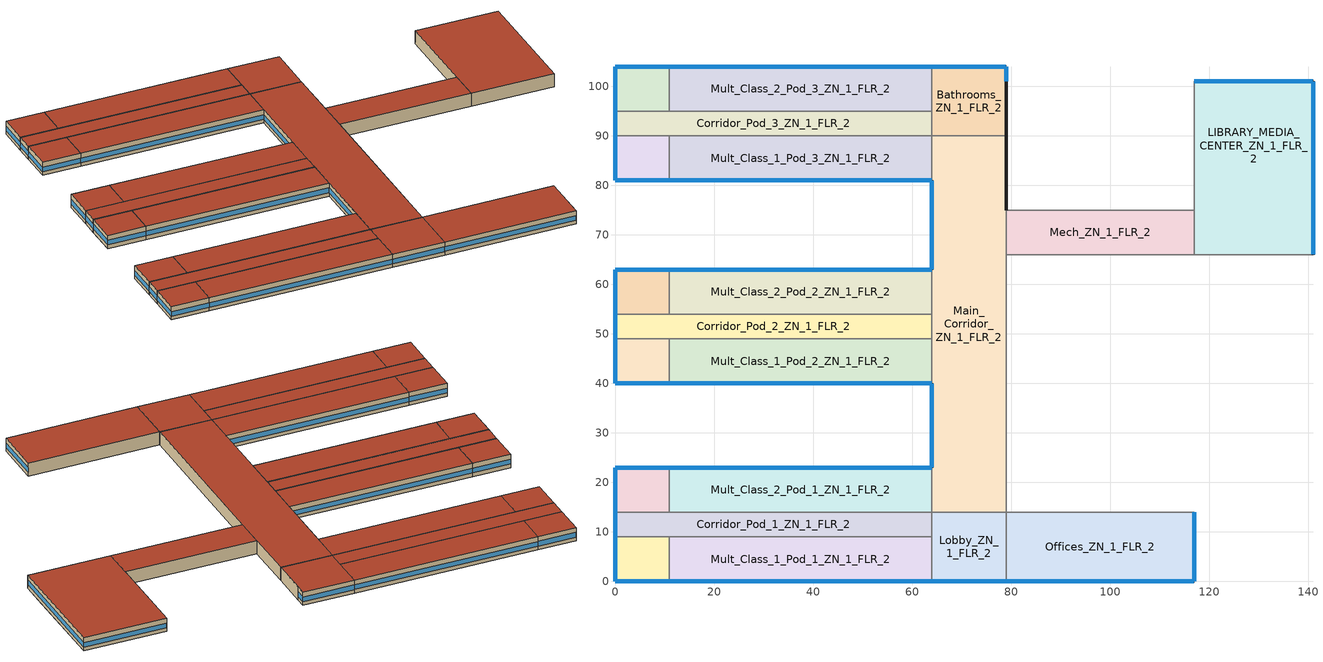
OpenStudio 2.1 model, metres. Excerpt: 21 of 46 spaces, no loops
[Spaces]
Mult_Class_2_Pod_3_ZN_1_FLR_2
 floor to Mult_Class_2_Pod_3_ZN_1_FLR_1: 64,104 64,95 11,95 11,104 z4
 wall outside (Typical Insulated Steel Framed Exterior Wall R-11.9): 64,104 11,104 z4:8
 wall to Bathrooms_ZN_1_FLR_2: 64,95 64,104 z4:8
 wall to Corner_Class_2_Pod_3_ZN_1_FLR_2: 11,104 11,95 z4:8
 wall to Corridor_Pod_3_ZN_1_FLR_2: 11,95 64,95 z4:8
 window: 63.95,104 11.05,104 z5.1:6.5
 roof outside (Typical IEAD Roof - Highly Reflective R-25.64): 64,95 64,104 11,104 11,95 z8
Main_Corridor_ZN_1_FLR_2
 floor to Main_Corridor_ZN_1_FLR_1: 79,90 79,14 64,14 64,90 z4
 wall outside (Typical Insulated Steel Framed Exterior Wall R-11.9): 64,40 64,23 / 79,75 79,90 / 64,81 64,63 z4:8
 wall to Corridor_Pod_2_ZN_1_FLR_2: 64,54 64,49 z4:8
 wall to Mech_ZN_1_FLR_2: 79,66 79,75 z4:8
 wall to Lobby_ZN_1_FLR_2: 64,14 79,14 z4:8
 wall to Mult_Class_1_Pod_2_ZN_1_FLR_2: 64,49 64,40 z4:8
 wall to Bathrooms_ZN_1_FLR_2: 79,90 64,90 z4:8
 wall to Gym_ZN_1_FLR_1: 79,14 79,66 z4:8
 wall to Mult_Class_1_Pod_3_ZN_1_FLR_2: 64,90 64,81 z4:8
 wall to Mult_Class_2_Pod_2_ZN_1_FLR_2: 64,63 64,54 z4:8
 wall to Mult_Class_2_Pod_1_ZN_1_FLR_2: 64,23 64,14 z4:8
 window: 64,39.95 64,23.05 / 64,80.95 64,63.05 z5.1:6.51
 roof outside (Typical IEAD Roof - Highly Reflective R-25.64): 79,14 79,90 64,90 64,14 z8
Corner_Class_2_Pod_3_ZN_1_FLR_2
 floor to Corner_Class_2_Pod_3_ZN_1_FLR_1: 11,104 11,95 0,95 0,104 z4
 wall outside (Typical Insulated Steel Framed Exterior Wall R-11.9): 11,104 0,104 0,95 z4:8
 wall to Corridor_Pod_3_ZN_1_FLR_2: 0,95 11,95 z4:8
 window: 10.95,104 0.05,104 z5.1:6.51; 0,103.95 0,95.05 z5.1:6.52
 roof outside (Typical IEAD Roof - Highly Reflective R-25.64): 11,95 11,104 0,104 0,95 z8
Lobby_ZN_1_FLR_2
 floor to Lobby_ZN_1_FLR_1: 79,14 79,0 64,0 64,14 z4
 wall outside (Typical Insulated Steel Framed Exterior Wall R-11.9): 64,0 79,0 z4:8
 wall to Offices_ZN_1_FLR_2: 79,0 79,14 z4:8
 wall to Corridor_Pod_1_ZN_1_FLR_2: 64,14 64,9 z4:8
 wall to Mult_Class_1_Pod_1_ZN_1_FLR_2: 64,9 64,0 z4:8
 window: 64.05,0 78.95,0 z5.1:6.51
 roof outside (Typical IEAD Roof - Highly Reflective R-25.64): 79,0 79,14 64,14 64,0 z8
Mech_ZN_1_FLR_2
 floor to Mech_ZN_1_FLR_1: 117,75 117,66 79,66 79,75 z4
 wall to LIBRARY_MEDIA_CENTER_ZN_1_FLR_2: 117,66 117,75 z4:8
 wall to Auditorium_ZN_1_FLR_1: 117,75 79,75 z4:8
 wall to Gym_ZN_1_FLR_1: 79,66 117,66 z4:8
 roof outside (Typical IEAD Roof - Highly Reflective R-25.64): 117,66 117,75 79,75 79,66 z8
Mult_Class_1_Pod_1_ZN_1_FLR_2
 floor to Mult_Class_1_Pod_1_ZN_1_FLR_1: 64,9 64,0 11,0 11,9 z4
 wall outside (Typical Insulated Steel Framed Exterior Wall R-11.9): 11,0 64,0 z4:8
 wall to Corridor_Pod_1_ZN_1_FLR_2: 64,9 11,9 z4:8
 wall to Corner_Class_1_Pod_1_ZN_1_FLR_2: 11,9 11,0 z4:8
 window: 11.05,0 63.95,0 z5.1:6.5
 roof outside (Typical IEAD Roof - Highly Reflective R-25.64): 64,0 64,9 11,9 11,0 z8
Corridor_Pod_2_ZN_1_FLR_2
 floor to Corridor_Pod_2_ZN_1_FLR_1: 64,54 64,49 0,49 0,54 z4
 wall outside (Typical Insulated Steel Framed Exterior Wall R-11.9): 0,54 0,49 z4:8
 wall to Mult_Class_2_Pod_2_ZN_1_FLR_2: 64,54 11,54 z4:8
 wall to Corner_Class_1_Pod_2_ZN_1_FLR_2: 0,49 11,49 z4:8
 wall to Corner_Class_2_Pod_2_ZN_1_FLR_2: 11,54 0,54 z4:8
 wall to Mult_Class_1_Pod_2_ZN_1_FLR_2: 11,49 64,49 z4:8
 window: 0,53.95 0,49.05 z5.1:6.53
 roof outside (Typical IEAD Roof - Highly Reflective R-25.64): 64,49 64,54 0,54 0,49 z8
LIBRARY_MEDIA_CENTER_ZN_1_FLR_2
 floor to Cafeteria_ZN_1_FLR_1: 141,101 141,75 117,75 117,101 z4
 floor to Kitchen_ZN_1_FLR_1: 141,75 141,66 117,66 117,75 z4
 wall outside (Typical Insulated Steel Framed Exterior Wall R-11.9): 141,66 141,101 117,101 z4:8
 wall to Aux_Gym_ZN_1_FLR_1: 117,66 141,66 z4:8
 wall to Auditorium_ZN_1_FLR_1: 117,101 117,75 z4:8
 window: 140.95,101 117.05,101 z5.1:6.51; 141,66.05 141,100.95 z5.1:6.52
 roof outside (Typical IEAD Roof - Highly Reflective R-25.64): 141,66 141,101 117,101 117,66 z8
Corridor_Pod_3_ZN_1_FLR_2
 floor to Corridor_Pod_3_ZN_1_FLR_1: 64,95 64,90 0,90 0,95 z4
 wall outside (Typical Insulated Steel Framed Exterior Wall R-11.9): 0,95 0,90 z4:8
 wall to Mult_Class_1_Pod_3_ZN_1_FLR_2: 11,90 64,90 z4:8
 wall to Corner_Class_1_Pod_3_ZN_1_FLR_2: 0,90 11,90 z4:8
 wall to Bathrooms_ZN_1_FLR_2: 64,90 64,95 z4:8
 window: 0,94.95 0,90.05 z5.1:6.53
 roof outside (Typical IEAD Roof - Highly Reflective R-25.64): 64,90 64,95 0,95 0,90 z8
Corner_Class_2_Pod_2_ZN_1_FLR_2
 floor to Corner_Class_2_Pod_2_ZN_1_FLR_1: 11,63 11,54 0,54 0,63 z4
 wall outside (Typical Insulated Steel Framed Exterior Wall R-11.9): 11,63 0,63 0,54 z4:8
 wall to Mult_Class_2_Pod_2_ZN_1_FLR_2: 11,54 11,63 z4:8
 window: 10.95,63 0.05,63 z5.1:6.51; 0,62.95 0,54.05 z5.1:6.52
 roof outside (Typical IEAD Roof - Highly Reflective R-25.64): 11,54 11,63 0,63 0,54 z8
Corridor_Pod_1_ZN_1_FLR_2
 floor to Corridor_Pod_1_ZN_1_FLR_1: 64,14 64,9 0,9 0,14 z4
 wall outside (Typical Insulated Steel Framed Exterior Wall R-11.9): 0,14 0,9 z4:8
 wall to Corner_Class_2_Pod_1_ZN_1_FLR_2: 11,14 0,14 z4:8
 wall to Mult_Class_2_Pod_1_ZN_1_FLR_2: 64,14 11,14 z4:8
 wall to Corner_Class_1_Pod_1_ZN_1_FLR_2: 0,9 11,9 z4:8
 window: 0,13.95 0,9.05 z5.1:6.53
 roof outside (Typical IEAD Roof - Highly Reflective R-25.64): 64,9 64,14 0,14 0,9 z8
Corner_Class_1_Pod_2_ZN_1_FLR_2
 floor to Corner_Class_1_Pod_2_ZN_1_FLR_1: 11,49 11,40 0,40 0,49 z4
 wall outside (Typical Insulated Steel Framed Exterior Wall R-11.9): 0,49 0,40 11,40 z4:8
 wall to Mult_Class_1_Pod_2_ZN_1_FLR_2: 11,40 11,49 z4:8
 window: 0.05,40 10.95,40 z5.1:6.51; 0,48.95 0,40.05 z5.1:6.52
 roof outside (Typical IEAD Roof - Highly Reflective R-25.64): 11,40 11,49 0,49 0,40 z8
Mult_Class_1_Pod_2_ZN_1_FLR_2
 floor to Mult_Class_1_Pod_2_ZN_1_FLR_1: 64,49 64,40 11,40 11,49 z4
 wall outside (Typical Insulated Steel Framed Exterior Wall R-11.9): 11,40 64,40 z4:8
 window: 11.05,40 63.95,40 z5.1:6.5
 roof outside (Typical IEAD Roof - Highly Reflective R-25.64): 64,40 64,49 11,49 11,40 z8
Offices_ZN_1_FLR_2
 floor to Offices_ZN_1_FLR_1: 117,14 117,0 79,0 79,14 z4
 wall outside (Typical Insulated Steel Framed Exterior Wall R-11.9): 79,0 117,0 117,14 z4:8
 wall to Gym_ZN_1_FLR_1: 117,14 79,14 z4:8
 window: 117,0.05 117,13.95 z5.1:6.51; 79.05,0 116.95,0 z5.1:6.5
 roof outside (Typical IEAD Roof - Highly Reflective R-25.64): 117,0 117,14 79,14 79,0 z8
Corner_Class_2_Pod_1_ZN_1_FLR_2
 floor to Corner_Class_2_Pod_1_ZN_1_FLR_1: 11,23 11,14 0,14 0,23 z4
 wall outside (Typical Insulated Steel Framed Exterior Wall R-11.9): 11,23 0,23 0,14 z4:8
 wall to Mult_Class_2_Pod_1_ZN_1_FLR_2: 11,14 11,23 z4:8
 window: 0,22.95 0,14.05 z5.1:6.52; 10.95,23 0.05,23 z5.1:6.51
 roof outside (Typical IEAD Roof - Highly Reflective R-25.64): 11,14 11,23 0,23 0,14 z8
Corner_Class_1_Pod_3_ZN_1_FLR_2
 floor to Corner_Class_1_Pod_3_ZN_1_FLR_1: 11,90 11,81 0,81 0,90 z4
 wall outside (Typical Insulated Steel Framed Exterior Wall R-11.9): 0,90 0,81 11,81 z4:8
 wall to Mult_Class_1_Pod_3_ZN_1_FLR_2: 11,81 11,90 z4:8
 window: 0.05,81 10.95,81 z5.1:6.51; 0,89.95 0,81.05 z5.1:6.52
 roof outside (Typical IEAD Roof - Highly Reflective R-25.64): 11,81 11,90 0,90 0,81 z8
Corner_Class_1_Pod_1_ZN_1_FLR_2
 floor to Corner_Class_1_Pod_1_ZN_1_FLR_1: 11,9 11,0 0,0 0,9 z4
 wall outside (Typical Insulated Steel Framed Exterior Wall R-11.9): 0,9 0,0 11,0 z4:8
 window: 0,8.95 0,0.05 z5.1:6.52; 0.05,0 10.95,0 z5.1:6.51
 roof outside (Typical IEAD Roof - Highly Reflective R-25.64): 11,0 11,9 0,9 0,0 z8
Mult_Class_2_Pod_1_ZN_1_FLR_2
 floor to Mult_Class_2_Pod_1_ZN_1_FLR_1: 64,23 64,14 11,14 11,23 z4
 wall outside (Typical Insulated Steel Framed Exterior Wall R-11.9): 64,23 11,23 z4:8
 window: 63.95,23 11.05,23 z5.1:6.5
 roof outside (Typical IEAD Roof - Highly Reflective R-25.64): 64,14 64,23 11,23 11,14 z8
Mult_Class_2_Pod_2_ZN_1_FLR_2
 floor to Mult_Class_2_Pod_2_ZN_1_FLR_1: 64,63 64,54 11,54 11,63 z4
 wall outside (Typical Insulated Steel Framed Exterior Wall R-11.9): 64,63 11,63 z4:8
 window: 63.95,63 11.05,63 z5.1:6.5
 roof outside (Typical IEAD Roof - Highly Reflective R-25.64): 64,54 64,63 11,63 11,54 z8
Bathrooms_ZN_1_FLR_2
 floor to Bathrooms_ZN_1_FLR_1: 79,104 79,90 64,90 64,104 z4
 wall outside (Typical Insulated Steel Framed Exterior Wall R-11.9): 79,90 79,101 79,104 64,104 z4:8
 window: 78.95,104 64.05,104 z5.1:6.51; 79,101.05 79,103.95 z5.1:6.55
 roof outside (Typical IEAD Roof - Highly Reflective R-25.64): 79,90 79,104 64,104 64,90 z8
Mult_Class_1_Pod_3_ZN_1_FLR_2
 floor to Mult_Class_1_Pod_3_ZN_1_FLR_1: 64,90 64,81 11,81 11,90 z4
 wall outside (Typical Insulated Steel Framed Exterior Wall R-11.9): 11,81 64,81 z4:8
 window: 11.05,81 63.95,81 z5.1:6.5
 roof outside (Typical IEAD Roof - Highly Reflective R-25.64): 64,81 64,90 11,90 11,81 z8
[Site]
Houston Bush Intercontinental_TX_USA: Latitude {deg}=30; Longitude {deg}=-95.37; Time Zone {hr}=-6; Elevation {m}=29; Terrain=City
[Building]
90.1-2013-SecondarySchool-ASHRAE 169-2006-2A PRM baseline created: 2017-04-13 08:59:00 -0600: North Axis {deg}=0; Default Construction Set=DOE Ref Pre-1980 - SecSchl - ASHRAE 169-2006-2A
[Site:GroundTemperature:BuildingSurface]
20.541, 20.346, 20.801, 22.127, 22.752, 22.868, 22.937, 22.96, 22.981, 22.822, 21.631, 20.645
[Site:WaterMainsTemperature]
Calculation Method=Correlation; Annual Average Outdoor Air Temperature {C}=20.3167; Maximum Difference In Monthly Average Outdoor Air Temperatures {deltaC}=17.8
[SizingPeriod:DesignDay] Barometric Pressure {Pa}=100977; Sky Clearness=0; Rain Indicator=0; Snow Indicator=0; Day of Month=21; Daylight Saving Time Indicator=0; Humidity Indicating Type=Wetbulb; Dry-Bulb Temperature Range Modifier Type=DefaultMultipliers
Name | Maximum Dry-Bulb Temperature {C} | Daily Dry-Bulb Temperature Range {deltaC} | Humidity Indicating Conditions at Maximum Dry-Bulb | Wind Speed {m/s} | Wind Direction {deg} | Month | Day Type | Solar Model Indicator | ASHRAE Taub | ASHRAE Taud
Houston Bush Intercontinental Ann Clg .4% Condns DB=>MWB | 36 | 10.1 | 24.8 | 3.5 | 170 | 7 | SummerDesignDay | ASHRAETau | 0.499 | 1.97
Houston Bush Intercontinental Ann Htg 99.6% Condns DB | -1.6 | 0 | -1.6 | 2.8 | 0 | 1 | WinterDesignDay | ASHRAEClearSky
[Material:NoMass] Thermal Absorptance=0.9; Solar Absorptance=0.7
Name | Roughness | Thermal Resistance {m2-K/W} | Visible Absorptance
CP02 CARPET PAD | VeryRough | 0.21648 | 0.8
Typical Insulation R-2.17 | Smooth | 0.381975 | 0.7
Typical Carpet Pad | Smooth | 0.21648 | 0.8
Typical Insulation R-8.88 | Smooth | 1.56434 | 0.7
Typical Insulation R-9.73 | Smooth | 1.71283 | 0.7
Typical Insulation R-24.52 | Smooth | 4.31889 | 0.7
[Material]
Name | Roughness | Thickness {m} | Conductivity {W/m-K} | Density {kg/m3} | Specific Heat {J/kg-K} | Thermal Absorptance | Solar Absorptance | Visible Absorptance
100mm Normalweight concrete floor | MediumSmooth | 0.1016 | 2.31 | 2322 | 832
G01 13mm gypsum board | Smooth | 0.0127 | 0.16 | 800 | 1090 | 0.9 | 0.7 | 0.5
4 in. Normalweight Concrete Floor | MediumRough | 0.1016 | 2.31 | 2322 | 832 | 0.9 | 0.7 | 0.7
25mm Stucco | Smooth | 0.0254 | 0.72 | 1856 | 840 | 0.9 | 0.7 | 0.7
5/8 in. Gypsum Board | MediumSmooth | 0.0159 | 0.16 | 800 | 1090 | 0.9 | 0.7 | 0.7
Roof Membrane | VeryRough | 0.0095 | 0.16 | 1121.29 | 1460 | 0.9 | 0.77 | 0.7
Metal Roof Surface; F08 Metal surface | Smooth | 0.0008 | 45.28 | 7824 | 500 | 0.9 | 0.7 | 0.7
HW CONCRETE | Rough | 0.1016 | 1.31125 | 2240 | 837.36 | 0.9 | 0.7 | 0.7
8 in. Concrete Block Basement Wall | MediumRough | 0.2032 | 1.326 | 1842 | 912 | 0.9 | 0.7 | 0.7
G05 25mm wood | MediumSmooth | 0.0254 | 0.15 | 608 | 1630 | 0.9 | 0.5 | 0.5
Std Wood 6inch | MediumSmooth | 0.15 | 0.12 | 540 | 1210 | 0.9 | 0.7 | 0.7
Roof Membrane - Highly Reflective | VeryRough | 0.0095 | 0.16 | 1121.29 | 1460 | 0.75 | 0.45 | 0.7
[Construction]
Typical Insulated Exterior Mass Floor: 4 in. Normalweight Concrete Floor, Typical Carpet Pad
Typical Insulated Steel Framed Exterior Wall R-4.35: 25mm Stucco, 5/8 in. Gypsum Board, Typical Insulation R-2.17, 5/8 in. Gypsum Board
Typical IEAD Roof R-10.0: Roof Membrane, Typical Insulation R-8.88, Metal Roof Surface
Typical Interior Floor: 100mm Normalweight concrete floor, CP02 CARPET PAD
Typical Interior Wall: G01 13mm gypsum board, G01 13mm gypsum board
Typical Interior Ceiling: CP02 CARPET PAD, 100mm Normalweight concrete floor
ext-slab-mass: HW CONCRETE, CP02 CARPET PAD
Typical Insulated Basement Mass Wall: 8 in. Concrete Block Basement Wall
U 1.22 SHGC 0.54 Simple Glazing Window: U 1.22 SHGC 0.54 Simple Glazing
Typical Insulated Metal Door: F08 Metal surface, Typical Insulation R-9.73
Typical Overhead Door: Typical Insulation R-9.73
Typical Interior Window: Clear 3mm
Typical Interior Door; Typical Interior Partition: G05 25mm wood
InteriorFurnishings: Std Wood 6inch
Typical Insulated Steel Framed Exterior Wall R-11.9: 25mm Stucco, 5/8 in. Gypsum Board, Typical Insulation R-9.73, 5/8 in. Gypsum Board
Typical IEAD Roof - Highly Reflective R-25.64: Roof Membrane - Highly Reflective, Typical Insulation R-24.52, Metal Roof Surface
[DefaultConstructionSet]
DOE Ref Pre-1980 - SecSchl - ASHRAE 169-2006-2A: Default Exterior Surface Constructions=Default Surface Constructions 1; Default Interior Surface Constructions=Default Surface Constructions 2; Default Ground Contact Surface Constructions=Default Surface Constructions 3; Default Exterior SubSurface Constructions=Default Sub Surface Constructions 1; Default Interior SubSurface Constructions=Default Sub Surface Constructions 2; Interior Partition Construction=Typical Interior Partition
[DefaultSurfaceConstructions]
Name | Floor Construction | Wall Construction | Roof Ceiling Construction
Default Surface Constructions 1 | Typical Insulated Exterior Mass Floor | Typical Insulated Steel Framed Exterior Wall R-4.35 | Typical IEAD Roof R-10.0
Default Surface Constructions 2 | Typical Interior Floor | Typical Interior Wall | Typical Interior Ceiling
Default Surface Constructions 3 | ext-slab-mass | Typical Insulated Basement Mass Wall
[DefaultSubSurfaceConstructions]
Name | Fixed Window Construction | Operable Window Construction | Door Construction | Overhead Door Construction | Tubular Daylight Dome Construction | Tubular Daylight Diffuser Construction
Default Sub Surface Constructions 1 | U 1.22 SHGC 0.54 Simple Glazing Window | U 1.22 SHGC 0.54 Simple Glazing Window | Typical Insulated Metal Door | Typical Overhead Door | Typical Interior Window | Typical Interior Window
Default Sub Surface Constructions 2 | Typical Interior Window | Typical Interior Window | Typical Interior Door
[WindowMaterial:SimpleGlazingSystem]
U 1.22 SHGC 0.54 Simple Glazing: U-Factor {W/m2-K}=6.92748; Solar Heat Gain Coefficient=0.54; Visible Transmittance=0.38
[WindowMaterial:Glazing]
Clear 3mm: Optical Data Type=SpectralAverage; Thickness {m}=0.003; Solar Transmittance at Normal Incidence=0.837; Front Side Solar Reflectance at Normal Incidence=0.075; Back Side Solar Reflectance at Normal Incidence=0.075; Visible Transmittance at Normal Incidence=0.898; Front Side Visible Reflectance at Normal Incidence=0.081; Back Side Visible Reflectance at Normal Incidence=0.081; Infrared Transmittance at Normal Incidence=0; Front Side Infrared Hemispherical Emissivity=0.84; Back Side Infrared Hemispherical Emissivity=0.84; Conductivity {W/m-K}=0.9; Dirt Correction Factor for Solar and Visible Transmittance=1; Solar Diffusing=No
[Space] Building Story=Building Story 2; Part of Total Floor Area=Yes
Name | Space Type | Thermal Zone
Mult_Class_2_Pod_1_ZN_1_FLR_2 | DOE Ref Pre-1980 - SecSchl - Classroom | Mult_Class_2_Pod_1_ZN_1_FLR_2 ZN
Mult_Class_2_Pod_3_ZN_1_FLR_2 | DOE Ref Pre-1980 - SecSchl - Classroom | Mult_Class_2_Pod_3_ZN_1_FLR_2 ZN
Main_Corridor_ZN_1_FLR_2 | DOE Ref Pre-1980 - SecSchl - Corridor | Main_Corridor_ZN_1_FLR_2 ZN
Bathrooms_ZN_1_FLR_2 | DOE Ref Pre-1980 - SecSchl - Restroom | Bathrooms_ZN_1_FLR_2 ZN
Corner_Class_2_Pod_3_ZN_1_FLR_2 | DOE Ref Pre-1980 - SecSchl - Classroom | Corner_Class_2_Pod_3_ZN_1_FLR_2 ZN
Lobby_ZN_1_FLR_2 | DOE Ref Pre-1980 - SecSchl - Lobby | Lobby_ZN_1_FLR_2 ZN
Mech_ZN_1_FLR_2 | DOE Ref Pre-1980 - SecSchl - Mechanical | Mech_ZN_1_FLR_2 ZN
Corridor_Pod_2_ZN_1_FLR_2 | DOE Ref Pre-1980 - SecSchl - Corridor | Corridor_Pod_2_ZN_1_FLR_2 ZN
Corner_Class_1_Pod_2_ZN_1_FLR_2 | DOE Ref Pre-1980 - SecSchl - Classroom | Corner_Class_1_Pod_2_ZN_1_FLR_2 ZN
Mult_Class_2_Pod_2_ZN_1_FLR_2 | DOE Ref Pre-1980 - SecSchl - Classroom | Mult_Class_2_Pod_2_ZN_1_FLR_2 ZN
Corridor_Pod_1_ZN_1_FLR_2 | DOE Ref Pre-1980 - SecSchl - Corridor | Corridor_Pod_1_ZN_1_FLR_2 ZN
Mult_Class_1_Pod_1_ZN_1_FLR_2 | DOE Ref Pre-1980 - SecSchl - Classroom | Mult_Class_1_Pod_1_ZN_1_FLR_2 ZN
Corner_Class_2_Pod_1_ZN_1_FLR_2 | DOE Ref Pre-1980 - SecSchl - Classroom | Corner_Class_2_Pod_1_ZN_1_FLR_2 ZN
Corner_Class_1_Pod_1_ZN_1_FLR_2 | DOE Ref Pre-1980 - SecSchl - Classroom | Corner_Class_1_Pod_1_ZN_1_FLR_2 ZN
LIBRARY_MEDIA_CENTER_ZN_1_FLR_2 | DOE Ref Pre-1980 - SecSchl - Library | LIBRARY_MEDIA_CENTER_ZN_1_FLR_2 ZN
Corridor_Pod_3_ZN_1_FLR_2 | DOE Ref Pre-1980 - SecSchl - Corridor | Corridor_Pod_3_ZN_1_FLR_2 ZN
Corner_Class_2_Pod_2_ZN_1_FLR_2 | DOE Ref Pre-1980 - SecSchl - Classroom | Corner_Class_2_Pod_2_ZN_1_FLR_2 ZN
Mult_Class_1_Pod_2_ZN_1_FLR_2 | DOE Ref Pre-1980 - SecSchl - Classroom | Mult_Class_1_Pod_2_ZN_1_FLR_2 ZN
Mult_Class_1_Pod_3_ZN_1_FLR_2 | DOE Ref Pre-1980 - SecSchl - Classroom | Mult_Class_1_Pod_3_ZN_1_FLR_2 ZN
Offices_ZN_1_FLR_2 | DOE Ref Pre-1980 - SecSchl - Office | Offices_ZN_1_FLR_2 ZN
Corner_Class_1_Pod_3_ZN_1_FLR_2 | DOE Ref Pre-1980 - SecSchl - Classroom | Corner_Class_1_Pod_3_ZN_1_FLR_2 ZN
[SpaceType] Standards Building Type=SecondarySchool
Name | Default Schedule Set | Design Specification Outdoor Air Object | Standards Space Type
DOE Ref Pre-1980 - SecSchl - Restroom | DOE Ref Pre-1980 - SecSchl - Restroom Schedule Set | DOE Ref Pre-1980 - SecSchl - Restroom Ventilation | Restroom
DOE Ref Pre-1980 - SecSchl - Corridor | DOE Ref Pre-1980 - SecSchl - Corridor Schedule Set | DOE Ref Pre-1980 - SecSchl - Corridor Ventilation | Corridor
DOE Ref Pre-1980 - SecSchl - Classroom | DOE Ref Pre-1980 - SecSchl - Classroom Schedule Set | DOE Ref Pre-1980 - SecSchl - Classroom Ventilation | Classroom
DOE Ref Pre-1980 - SecSchl - Office | DOE Ref Pre-1980 - SecSchl - Office Schedule Set | DOE Ref Pre-1980 - SecSchl - Office Ventilation | Office
DOE Ref Pre-1980 - SecSchl - Lobby | DOE Ref Pre-1980 - SecSchl - Lobby Schedule Set | DOE Ref Pre-1980 - SecSchl - Lobby Ventilation | Lobby
DOE Ref Pre-1980 - SecSchl - Mechanical | DOE Ref Pre-1980 - SecSchl - Mechanical Schedule Set | DOE Ref Pre-1980 - SecSchl - Mechanical Ventilation | Mechanical
DOE Ref Pre-1980 - SecSchl - Library | DOE Ref Pre-1980 - SecSchl - Library Schedule Set | DOE Ref Pre-1980 - SecSchl - Library Ventilation | Library
[DefaultScheduleSet] Lighting Schedule=SecondarySchool Bldg Light; Electric Equipment Schedule=SecondarySchool Bldg Equip; Infiltration Schedule=SecondarySchool Infil
Name | Number of People Schedule | People Activity Level Schedule
DOE Ref Pre-1980 - SecSchl - Restroom Schedule Set; DOE Ref Pre-1980 - SecSchl - Corridor Schedule Set; DOE Ref Pre-1980 - SecSchl - Classroom Schedule Set; DOE Ref Pre-1980 - SecSchl - Mechanical Schedule Set; DOE Ref Pre-1980 - SecSchl - Library Schedule Set | SecondarySchool Bldg Occ | SecondarySchool Activity
DOE Ref Pre-1980 - SecSchl - Office Schedule Set | SecondarySchool Office Occ | SecondarySchool Activity
DOE Ref Pre-1980 - SecSchl - Lobby Schedule Set
[Lights:Definition] Design Level Calculation Method=Watts/Area; Fraction Radiant=0.37; Fraction Visible=0.2; Return Air Fraction=0
Name | Watts per Space Floor Area {W/m2}
DOE Ref Pre-1980 - SecSchl - Restroom Lights Definition | 10.5486
DOE Ref Pre-1980 - SecSchl - Corridor Lights Definition | 7.10418
DOE Ref Pre-1980 - SecSchl - Classroom Lights Definition | 13.3472
DOE Ref Pre-1980 - SecSchl - Office Lights Definition | 11.9479
DOE Ref Pre-1980 - SecSchl - Lobby Lights Definition | 9.68752
DOE Ref Pre-1980 - SecSchl - Mechanical Lights Definition | 4.52084
DOE Ref Pre-1980 - SecSchl - Library Lights Definition | 12.8091
[Lights]
Name | Lights Definition | Space or SpaceType
DOE Ref Pre-1980 - SecSchl - Restroom Lights | DOE Ref Pre-1980 - SecSchl - Restroom Lights Definition | DOE Ref Pre-1980 - SecSchl - Restroom
DOE Ref Pre-1980 - SecSchl - Corridor Lights | DOE Ref Pre-1980 - SecSchl - Corridor Lights Definition | DOE Ref Pre-1980 - SecSchl - Corridor
DOE Ref Pre-1980 - SecSchl - Classroom Lights | DOE Ref Pre-1980 - SecSchl - Classroom Lights Definition | DOE Ref Pre-1980 - SecSchl - Classroom
DOE Ref Pre-1980 - SecSchl - Office Lights | DOE Ref Pre-1980 - SecSchl - Office Lights Definition | DOE Ref Pre-1980 - SecSchl - Office
DOE Ref Pre-1980 - SecSchl - Lobby Lights | DOE Ref Pre-1980 - SecSchl - Lobby Lights Definition | DOE Ref Pre-1980 - SecSchl - Lobby
DOE Ref Pre-1980 - SecSchl - Mechanical Lights | DOE Ref Pre-1980 - SecSchl - Mechanical Lights Definition | DOE Ref Pre-1980 - SecSchl - Mechanical
DOE Ref Pre-1980 - SecSchl - Library Lights | DOE Ref Pre-1980 - SecSchl - Library Lights Definition | DOE Ref Pre-1980 - SecSchl - Library
[DesignSpecification:OutdoorAir] Outdoor Air Method=Sum
Name | Outdoor Air Flow per Floor Area {m3/s-m2} | Outdoor Air Flow per Person {m3/s-person}
DOE Ref Pre-1980 - SecSchl - Restroom Ventilation | 0.0048768
DOE Ref Pre-1980 - SecSchl - Corridor Ventilation; DOE Ref Pre-1980 - SecSchl - Lobby Ventilation | 0.000508
DOE Ref Pre-1980 - SecSchl - Classroom Ventilation; DOE Ref Pre-1980 - SecSchl - Library Ventilation |  | 0.00799951
DOE Ref Pre-1980 - SecSchl - Office Ventilation |  | 0.00943895
DOE Ref Pre-1980 - SecSchl - Mechanical Ventilation | 0.000254
[People:Definition] Number of People Calculation Method=People/Area; Fraction Radiant=0.3
Name | People per Space Floor Area {person/m2}
DOE Ref Pre-1980 - SecSchl - Restroom People Definition | 0.0999967
DOE Ref Pre-1980 - SecSchl - Corridor People Definition | 0.100212
DOE Ref Pre-1980 - SecSchl - Classroom People Definition | 0.249938
DOE Ref Pre-1980 - SecSchl - Office People Definition | 0.0500522
DOE Ref Pre-1980 - SecSchl - Mechanical People Definition | 0.0100104
DOE Ref Pre-1980 - SecSchl - Library People Definition | 0.229702
[People]
Name | People Definition | Space or SpaceType
DOE Ref Pre-1980 - SecSchl - Restroom People | DOE Ref Pre-1980 - SecSchl - Restroom People Definition | DOE Ref Pre-1980 - SecSchl - Restroom
DOE Ref Pre-1980 - SecSchl - Corridor People | DOE Ref Pre-1980 - SecSchl - Corridor People Definition | DOE Ref Pre-1980 - SecSchl - Corridor
DOE Ref Pre-1980 - SecSchl - Classroom People | DOE Ref Pre-1980 - SecSchl - Classroom People Definition | DOE Ref Pre-1980 - SecSchl - Classroom
DOE Ref Pre-1980 - SecSchl - Office People | DOE Ref Pre-1980 - SecSchl - Office People Definition | DOE Ref Pre-1980 - SecSchl - Office
DOE Ref Pre-1980 - SecSchl - Mechanical People | DOE Ref Pre-1980 - SecSchl - Mechanical People Definition | DOE Ref Pre-1980 - SecSchl - Mechanical
DOE Ref Pre-1980 - SecSchl - Library People | DOE Ref Pre-1980 - SecSchl - Library People Definition | DOE Ref Pre-1980 - SecSchl - Library
[SpaceInfiltration:DesignFlowRate] Design Flow Rate Calculation Method=Flow/ExteriorWallArea; Flow per Exterior Surface Area {m3/s-m2}=0.00113386
Name | Space or SpaceType
DOE Ref Pre-1980 - SecSchl - Restroom Infiltration | DOE Ref Pre-1980 - SecSchl - Restroom
DOE Ref Pre-1980 - SecSchl - Corridor Infiltration | DOE Ref Pre-1980 - SecSchl - Corridor
DOE Ref Pre-1980 - SecSchl - Classroom Infiltration | DOE Ref Pre-1980 - SecSchl - Classroom
DOE Ref Pre-1980 - SecSchl - Office Infiltration | DOE Ref Pre-1980 - SecSchl - Office
DOE Ref Pre-1980 - SecSchl - Lobby Infiltration | DOE Ref Pre-1980 - SecSchl - Lobby
DOE Ref Pre-1980 - SecSchl - Mechanical Infiltration | DOE Ref Pre-1980 - SecSchl - Mechanical
DOE Ref Pre-1980 - SecSchl - Library Infiltration | DOE Ref Pre-1980 - SecSchl - Library
[ElectricEquipment:Definition] Design Level Calculation Method=Watts/Area; Fraction Latent=0; Fraction Radiant=0.5; Fraction Lost=0
Name | Watts per Space Floor Area {W/m2}
DOE Ref Pre-1980 - SecSchl - Restroom Electric Equipment Definition; DOE Ref Pre-1980 - SecSchl - Corridor Electric Equipment Definition; DOE Ref Pre-1980 - SecSchl - Lobby Electric Equipment Definition; DOE Ref Pre-1980 - SecSchl - Mechanical Electric Equipment Definition | 3.98265
DOE Ref Pre-1980 - SecSchl - Classroom Electric Equipment Definition; DOE Ref Pre-1980 - SecSchl - Library Electric Equipment Definition | 10.0104
DOE Ref Pre-1980 - SecSchl - Office Electric Equipment Definition | 10.7639
[ElectricEquipment]
Name | Electric Equipment Definition | Space or SpaceType
DOE Ref Pre-1980 - SecSchl - Restroom Electric Equipment | DOE Ref Pre-1980 - SecSchl - Restroom Electric Equipment Definition | DOE Ref Pre-1980 - SecSchl - Restroom
DOE Ref Pre-1980 - SecSchl - Corridor Electric Equipment | DOE Ref Pre-1980 - SecSchl - Corridor Electric Equipment Definition | DOE Ref Pre-1980 - SecSchl - Corridor
DOE Ref Pre-1980 - SecSchl - Classroom Electric Equipment | DOE Ref Pre-1980 - SecSchl - Classroom Electric Equipment Definition | DOE Ref Pre-1980 - SecSchl - Classroom
DOE Ref Pre-1980 - SecSchl - Office Electric Equipment | DOE Ref Pre-1980 - SecSchl - Office Electric Equipment Definition | DOE Ref Pre-1980 - SecSchl - Office
DOE Ref Pre-1980 - SecSchl - Lobby Electric Equipment | DOE Ref Pre-1980 - SecSchl - Lobby Electric Equipment Definition | DOE Ref Pre-1980 - SecSchl - Lobby
DOE Ref Pre-1980 - SecSchl - Mechanical Electric Equipment | DOE Ref Pre-1980 - SecSchl - Mechanical Electric Equipment Definition | DOE Ref Pre-1980 - SecSchl - Mechanical
DOE Ref Pre-1980 - SecSchl - Library Electric Equipment | DOE Ref Pre-1980 - SecSchl - Library Electric Equipment Definition | DOE Ref Pre-1980 - SecSchl - Library
[ThermostatSetpoint:DualSetpoint]
Name | Heating Setpoint Temperature Schedule | Cooling Setpoint Temperature Schedule
Bathrooms_ZN_1_FLR_2 ZN Thermostat; Corridor_Pod_1_ZN_1_FLR_2 ZN Thermostat; Corridor_Pod_3_ZN_1_FLR_2 ZN Thermostat; Corridor_Pod_2_ZN_1_FLR_2 ZN Thermostat; Main_Corridor_ZN_1_FLR_2 ZN Thermostat; Mech_ZN_1_FLR_2 ZN Thermostat | SecondarySchool HtgSetp BathCorrMechKitchen | SecondarySchool ClgSetp BathCorrMechKitchen
Corner_Class_1_Pod_1_ZN_1_FLR_2 ZN Thermostat; Mult_Class_2_Pod_1_ZN_1_FLR_2 ZN Thermostat; Corner_Class_2_Pod_3_ZN_1_FLR_2 ZN Thermostat; Corner_Class_2_Pod_2_ZN_1_FLR_2 ZN Thermostat; Mult_Class_1_Pod_1_ZN_1_FLR_2 ZN Thermostat; Mult_Class_2_Pod_3_ZN_1_FLR_2 ZN Thermostat; Mult_Class_1_Pod_3_ZN_1_FLR_2 ZN Thermostat; Corner_Class_2_Pod_1_ZN_1_FLR_2 ZN Thermostat; Corner_Class_1_Pod_3_ZN_1_FLR_2 ZN Thermostat; Mult_Class_1_Pod_2_ZN_1_FLR_2 ZN Thermostat; Corner_Class_1_Pod_2_ZN_1_FLR_2 ZN Thermostat; Mult_Class_2_Pod_2_ZN_1_FLR_2 ZN Thermostat; Offices_ZN_1_FLR_2 ZN Thermostat; Lobby_ZN_1_FLR_2 ZN Thermostat; DOE Ref Pre-1980 - SecSchl - Library Thermostat | SecondarySchool HtgSetp | SecondarySchool ClgSetp
[InternalMass:Definition]
Internal Mass Definition 1: Construction=InteriorFurnishings; Design Level Calculation Method=SurfaceArea/Area; Surface Area per Space Floor Area=2
[InternalMass] Internal Mass Definition=Internal Mass Definition 1
Name | Space or SpaceType
Corner_Class_1_Pod_1_ZN_1_FLR_2 Mass | Corner_Class_1_Pod_1_ZN_1_FLR_2
Mult_Class_1_Pod_1_ZN_1_FLR_2 Mass | Mult_Class_1_Pod_1_ZN_1_FLR_2
Corridor_Pod_1_ZN_1_FLR_2 Mass | Corridor_Pod_1_ZN_1_FLR_2
Corner_Class_2_Pod_1_ZN_1_FLR_2 Mass | Corner_Class_2_Pod_1_ZN_1_FLR_2
Mult_Class_2_Pod_1_ZN_1_FLR_2 Mass | Mult_Class_2_Pod_1_ZN_1_FLR_2
Corner_Class_1_Pod_2_ZN_1_FLR_2 Mass | Corner_Class_1_Pod_2_ZN_1_FLR_2
Mult_Class_1_Pod_2_ZN_1_FLR_2 Mass | Mult_Class_1_Pod_2_ZN_1_FLR_2
Corridor_Pod_2_ZN_1_FLR_2 Mass | Corridor_Pod_2_ZN_1_FLR_2
Corner_Class_2_Pod_2_ZN_1_FLR_2 Mass | Corner_Class_2_Pod_2_ZN_1_FLR_2
Mult_Class_2_Pod_2_ZN_1_FLR_2 Mass | Mult_Class_2_Pod_2_ZN_1_FLR_2
Corner_Class_1_Pod_3_ZN_1_FLR_2 Mass | Corner_Class_1_Pod_3_ZN_1_FLR_2
Mult_Class_1_Pod_3_ZN_1_FLR_2 Mass | Mult_Class_1_Pod_3_ZN_1_FLR_2
Corridor_Pod_3_ZN_1_FLR_2 Mass | Corridor_Pod_3_ZN_1_FLR_2
Corner_Class_2_Pod_3_ZN_1_FLR_2 Mass | Corner_Class_2_Pod_3_ZN_1_FLR_2
Mult_Class_2_Pod_3_ZN_1_FLR_2 Mass | Mult_Class_2_Pod_3_ZN_1_FLR_2
Main_Corridor_ZN_1_FLR_2 Mass | Main_Corridor_ZN_1_FLR_2
Lobby_ZN_1_FLR_2 Mass | Lobby_ZN_1_FLR_2
Bathrooms_ZN_1_FLR_2 Mass; Bathrooms_ZN_1_FLR_2 Mass 1 | Bathrooms_ZN_1_FLR_2
Offices_ZN_1_FLR_2 Mass | Offices_ZN_1_FLR_2
LIBRARY_MEDIA_CENTER_ZN_1_FLR_2 Mass | LIBRARY_MEDIA_CENTER_ZN_1_FLR_2
Mech_ZN_1_FLR_2 Mass | Mech_ZN_1_FLR_2
[ThermalZone] Use Ideal Air Loads=No
Name | Thermostat | Primary Daylighting Control | Fraction of Zone Controlled by Primary Daylighting Control | Secondary Daylighting Control | Fraction of Zone Controlled by Secondary Daylighting Control
Mech_ZN_1_FLR_2 ZN | Mech_ZN_1_FLR_2 ZN Thermostat
Corridor_Pod_1_ZN_1_FLR_2 ZN | Corridor_Pod_1_ZN_1_FLR_2 ZN Thermostat
Corridor_Pod_3_ZN_1_FLR_2 ZN | Corridor_Pod_3_ZN_1_FLR_2 ZN Thermostat
Corner_Class_1_Pod_1_ZN_1_FLR_2 ZN | Corner_Class_1_Pod_1_ZN_1_FLR_2 ZN Thermostat | Corner_Class_1_Pod_1_ZN_1_FLR_2 Daylt Sensor 1 | 0.444047 | Corner_Class_1_Pod_1_ZN_1_FLR_2 Daylt Sensor 2 | 0.316341
Mult_Class_2_Pod_1_ZN_1_FLR_2 ZN | Mult_Class_2_Pod_1_ZN_1_FLR_2 ZN Thermostat | Mult_Class_2_Pod_1_ZN_1_FLR_2 Daylt Sensor 1 | 0.278067 | Mult_Class_2_Pod_1_ZN_1_FLR_2 Daylt Sensor 2 | 0.278067
Corner_Class_2_Pod_3_ZN_1_FLR_2 ZN | Corner_Class_2_Pod_3_ZN_1_FLR_2 ZN Thermostat | Corner_Class_2_Pod_3_ZN_1_FLR_2 Daylt Sensor 1 | 0.444047 | Corner_Class_2_Pod_3_ZN_1_FLR_2 Daylt Sensor 2 | 0.316341
Corner_Class_2_Pod_2_ZN_1_FLR_2 ZN | Corner_Class_2_Pod_2_ZN_1_FLR_2 ZN Thermostat | Corner_Class_2_Pod_2_ZN_1_FLR_2 Daylt Sensor 1 | 0.444047 | Corner_Class_2_Pod_2_ZN_1_FLR_2 Daylt Sensor 2 | 0.316341
Mult_Class_1_Pod_1_ZN_1_FLR_2 ZN | Mult_Class_1_Pod_1_ZN_1_FLR_2 ZN Thermostat | Mult_Class_1_Pod_1_ZN_1_FLR_2 Daylt Sensor 1 | 0.278067 | Mult_Class_1_Pod_1_ZN_1_FLR_2 Daylt Sensor 2 | 0.278067
Mult_Class_2_Pod_3_ZN_1_FLR_2 ZN | Mult_Class_2_Pod_3_ZN_1_FLR_2 ZN Thermostat | Mult_Class_2_Pod_3_ZN_1_FLR_2 Daylt Sensor 1 | 0.278067 | Mult_Class_2_Pod_3_ZN_1_FLR_2 Daylt Sensor 2 | 0.278067
LIBRARY_MEDIA_CENTER_ZN_1_FLR_2 ZN | DOE Ref Pre-1980 - SecSchl - Library Thermostat | LIBRARY_MEDIA_CENTER_ZN_1_FLR_2 Daylt Sensor 1 | 0.168913 | LIBRARY_MEDIA_CENTER_ZN_1_FLR_2 Daylt Sensor 2 | 0.153903
Corridor_Pod_2_ZN_1_FLR_2 ZN | Corridor_Pod_2_ZN_1_FLR_2 ZN Thermostat
Mult_Class_1_Pod_3_ZN_1_FLR_2 ZN | Mult_Class_1_Pod_3_ZN_1_FLR_2 ZN Thermostat | Mult_Class_1_Pod_3_ZN_1_FLR_2 Daylt Sensor 1 | 0.278067 | Mult_Class_1_Pod_3_ZN_1_FLR_2 Daylt Sensor 2 | 0.278067
Corner_Class_2_Pod_1_ZN_1_FLR_2 ZN | Corner_Class_2_Pod_1_ZN_1_FLR_2 ZN Thermostat | Corner_Class_2_Pod_1_ZN_1_FLR_2 Daylt Sensor 1 | 0.444047 | Corner_Class_2_Pod_1_ZN_1_FLR_2 Daylt Sensor 2 | 0.316341
Corner_Class_1_Pod_3_ZN_1_FLR_2 ZN | Corner_Class_1_Pod_3_ZN_1_FLR_2 ZN Thermostat | Corner_Class_1_Pod_3_ZN_1_FLR_2 Daylt Sensor 1 | 0.444047 | Corner_Class_1_Pod_3_ZN_1_FLR_2 Daylt Sensor 2 | 0.316341
Bathrooms_ZN_1_FLR_2 ZN | Bathrooms_ZN_1_FLR_2 ZN Thermostat | Bathrooms_ZN_1_FLR_2 Daylt Sensor 1 | 0.200051 | Bathrooms_ZN_1_FLR_2 Daylt Sensor 2 | 0.158435
Mult_Class_1_Pod_2_ZN_1_FLR_2 ZN | Mult_Class_1_Pod_2_ZN_1_FLR_2 ZN Thermostat | Mult_Class_1_Pod_2_ZN_1_FLR_2 Daylt Sensor 1 | 0.278067 | Mult_Class_1_Pod_2_ZN_1_FLR_2 Daylt Sensor 2 | 0.278067
Lobby_ZN_1_FLR_2 ZN | Lobby_ZN_1_FLR_2 ZN Thermostat | Lobby_ZN_1_FLR_2 Daylt Sensor 1 | 0.179243 | Lobby_ZN_1_FLR_2 Daylt Sensor 2 | 0.179243
Corner_Class_1_Pod_2_ZN_1_FLR_2 ZN | Corner_Class_1_Pod_2_ZN_1_FLR_2 ZN Thermostat | Corner_Class_1_Pod_2_ZN_1_FLR_2 Daylt Sensor 1 | 0.444047 | Corner_Class_1_Pod_2_ZN_1_FLR_2 Daylt Sensor 2 | 0.316341
Offices_ZN_1_FLR_2 ZN | Offices_ZN_1_FLR_2 ZN Thermostat | Offices_ZN_1_FLR_2 Daylt Sensor 1 | 0.233078 | Offices_ZN_1_FLR_2 Daylt Sensor 2 | 0.209452
Main_Corridor_ZN_1_FLR_2 ZN | Main_Corridor_ZN_1_FLR_2 ZN Thermostat | Main_Corridor_ZN_1_FLR_2 Daylt Sensor 1 | 0.0875969 | Main_Corridor_ZN_1_FLR_2 Daylt Sensor 2 | 0.0875969
Mult_Class_2_Pod_2_ZN_1_FLR_2 ZN | Mult_Class_2_Pod_2_ZN_1_FLR_2 ZN Thermostat | Mult_Class_2_Pod_2_ZN_1_FLR_2 Daylt Sensor 1 | 0.278067 | Mult_Class_2_Pod_2_ZN_1_FLR_2 Daylt Sensor 2 | 0.278067
[Refrigeration:Compressor] Rated Return Gas Temperature {C}=18.3; Rated Subcooling {deltaC}=0
Name | Refrigeration Compressor Power Curve | Refrigeration Compressor Capacity Curve
Refrigeration Compressor 1 | Refrigeration Compressor Power Curve | Refrigeration Compressor Capacity Curve
Refrigeration Compressor 2 | Refrigeration Compressor Power Curve 1 | Refrigeration Compressor Capacity Curve 1
[Exterior:Lights:Definition]
NonDimming Exterior Lights Def: Design Level {W}=21874
[Exterior:Lights]
NonDimming Exterior Lights Def: Exterior Lights Definition=NonDimming Exterior Lights Def; Schedule=SecondarySchool Exterior Lights Always On; Control Option=AstronomicalClock
[BuildingStory]
Building Story 2: Nominal Z Coordinate {m}=4
[Daylighting:Control] Position Z-Coordinate {m}=0.9144; Illuminance Setpoint {lux}=300; Lighting Control Type=Stepped; Number of Stepped Control Steps=3
Name | Space | Position X-Coordinate {m} | Position Y-Coordinate {m}
Bathrooms_ZN_1_FLR_2 Daylt Sensor 1; Bathrooms_ZN_1_FLR_2 Daylt Sensor 2 | Bathrooms_ZN_1_FLR_2 | 12.4517 | 12.5
Corner_Class_1_Pod_1_ZN_1_FLR_2 Daylt Sensor 1; Corner_Class_1_Pod_1_ZN_1_FLR_2 Daylt Sensor 2 | Corner_Class_1_Pod_1_ZN_1_FLR_2 | 5.5 | 2.5128
Corner_Class_1_Pod_2_ZN_1_FLR_2 Daylt Sensor 1; Corner_Class_1_Pod_2_ZN_1_FLR_2 Daylt Sensor 2 | Corner_Class_1_Pod_2_ZN_1_FLR_2 | 5.5 | 2.5128
Corner_Class_1_Pod_3_ZN_1_FLR_2 Daylt Sensor 1; Corner_Class_1_Pod_3_ZN_1_FLR_2 Daylt Sensor 2 | Corner_Class_1_Pod_3_ZN_1_FLR_2 | 5.5 | 2.5128
Corner_Class_2_Pod_1_ZN_1_FLR_2 Daylt Sensor 1; Corner_Class_2_Pod_1_ZN_1_FLR_2 Daylt Sensor 2 | Corner_Class_2_Pod_1_ZN_1_FLR_2 | 2.5157 | 4.5
Corner_Class_2_Pod_2_ZN_1_FLR_2 Daylt Sensor 1; Corner_Class_2_Pod_2_ZN_1_FLR_2 Daylt Sensor 2 | Corner_Class_2_Pod_2_ZN_1_FLR_2 | 2.5157 | 4.5
Corner_Class_2_Pod_3_ZN_1_FLR_2 Daylt Sensor 1; Corner_Class_2_Pod_3_ZN_1_FLR_2 Daylt Sensor 2 | Corner_Class_2_Pod_3_ZN_1_FLR_2 | 2.5157 | 4.5
LIBRARY_MEDIA_CENTER_ZN_1_FLR_2 Daylt Sensor 1; LIBRARY_MEDIA_CENTER_ZN_1_FLR_2 Daylt Sensor 2 | LIBRARY_MEDIA_CENTER_ZN_1_FLR_2 | 21.4843 | 17.5
Lobby_ZN_1_FLR_2 Daylt Sensor 1; Lobby_ZN_1_FLR_2 Daylt Sensor 2 | Lobby_ZN_1_FLR_2 | 7.5 | 2.5094
Main_Corridor_ZN_1_FLR_2 Daylt Sensor 1; Main_Corridor_ZN_1_FLR_2 Daylt Sensor 2 | Main_Corridor_ZN_1_FLR_2 | 2.5083 | 17.5
Mult_Class_1_Pod_1_ZN_1_FLR_2 Daylt Sensor 1; Mult_Class_1_Pod_1_ZN_1_FLR_2 Daylt Sensor 2 | Mult_Class_1_Pod_1_ZN_1_FLR_2 | 26.5 | 2.5026
Mult_Class_1_Pod_2_ZN_1_FLR_2 Daylt Sensor 1; Mult_Class_1_Pod_2_ZN_1_FLR_2 Daylt Sensor 2 | Mult_Class_1_Pod_2_ZN_1_FLR_2 | 26.5 | 2.5026
Mult_Class_1_Pod_3_ZN_1_FLR_2 Daylt Sensor 1; Mult_Class_1_Pod_3_ZN_1_FLR_2 Daylt Sensor 2 | Mult_Class_1_Pod_3_ZN_1_FLR_2 | 26.5 | 2.5026
Mult_Class_2_Pod_1_ZN_1_FLR_2 Daylt Sensor 1; Mult_Class_2_Pod_1_ZN_1_FLR_2 Daylt Sensor 2 | Mult_Class_2_Pod_1_ZN_1_FLR_2 | 26.5 | 6.4974
Mult_Class_2_Pod_2_ZN_1_FLR_2 Daylt Sensor 1; Mult_Class_2_Pod_2_ZN_1_FLR_2 Daylt Sensor 2 | Mult_Class_2_Pod_2_ZN_1_FLR_2 | 26.5 | 6.4974
Mult_Class_2_Pod_3_ZN_1_FLR_2 Daylt Sensor 1; Mult_Class_2_Pod_3_ZN_1_FLR_2 Daylt Sensor 2 | Mult_Class_2_Pod_3_ZN_1_FLR_2 | 26.5 | 6.4974
Offices_ZN_1_FLR_2 Daylt Sensor 1; Offices_ZN_1_FLR_2 Daylt Sensor 2 | Offices_ZN_1_FLR_2 | 19 | 2.5037
[Schedule:Ruleset]
Name | Default Day Schedule | Summer Design Day Schedule | Winter Design Day Schedule
SecondarySchool Bldg Light | SecondarySchool Bldg Light Default | SecondarySchool Bldg Light Summer Design Day | SecondarySchool Bldg Light Winter Design Day
SecondarySchool Bldg Occ | SecondarySchool Bldg Occ Default | SecondarySchool Bldg Occ Summer Design Day | SecondarySchool Bldg Occ Winter Design Day
SecondarySchool Activity | SecondarySchool Activity Default | SecondarySchool Activity Summer Design Day | SecondarySchool Activity Winter Design Day
SecondarySchool Infil | SecondarySchool Infil Default | SecondarySchool Infil Summer Design Day | SecondarySchool Infil Winter Design Day
SecondarySchool HtgSetp | SecondarySchool HtgSetp Default | SecondarySchool HtgSetp Summer Design Day | SecondarySchool HtgSetp Winter Design Day
SecondarySchool ClgSetp | SecondarySchool ClgSetp Default | SecondarySchool ClgSetp Summer Design Day | SecondarySchool ClgSetp Winter Design Day
SecondarySchool Bldg Equip | SecondarySchool Bldg Equip Default | SecondarySchool Bldg Equip Summer Design Day | SecondarySchool Bldg Equip Winter Design Day
SecondarySchool HtgSetp BathCorrMechKitchen | SecondarySchool HtgSetp BathCorrMechKitchen Default | SecondarySchool HtgSetp BathCorrMechKitchen Summer Design Day | SecondarySchool HtgSetp BathCorrMechKitchen Winter Design Day
SecondarySchool ClgSetp BathCorrMechKitchen | SecondarySchool ClgSetp BathCorrMechKitchen Default | SecondarySchool ClgSetp BathCorrMechKitchen Summer Design Day | SecondarySchool ClgSetp BathCorrMechKitchen Winter Design Day
SecondarySchool Office Occ | SecondarySchool Office Occ Default | SecondarySchool Office Occ Summer Design Day | SecondarySchool Office Occ Winter Design Day
SecondarySchool Exterior Lights Always On | SecondarySchool Exterior Lights Always On Default | SecondarySchool Exterior Lights Always On Summer Design Day | SecondarySchool Exterior Lights Always On Winter Design Day
[Schedule:Day]
SecondarySchool Bldg Light Default; SecondarySchool Bldg Light Summer Design Day; SecondarySchool Bldg Light Wkdy Day 1: 7, 0, 0.1773, 21, 0, 0.9, 24, 0, 0.1773
SecondarySchool Bldg Light Wknd Day; SecondarySchool Bldg Light Winter Design Day; SecondarySchool Bldg Light Wknd Day 1; SecondarySchool Bldg Light Wknd Day 2: 24, 0, 0.1773
SecondarySchool Bldg Light Wkdy Day: 8, 0, 0.1773, 20, 0, 0.5, 24, 0, 0.1773
SecondarySchool Bldg Occ Default; SecondarySchool Bldg Occ Summer Design Day; SecondarySchool Bldg Occ Wkdy Day 1: 8, 0, 0, 16, 0, 0.7, 21, 0, 0.15, 24, 0, 0
SecondarySchool Bldg Occ Wknd Day; SecondarySchool Bldg Occ Winter Design Day; SecondarySchool Bldg Occ Wknd Day 1; SecondarySchool Bldg Occ Wknd Day 2; SecondarySchool Office Occ Wknd Day; SecondarySchool Office Occ Winter Design Day; SecondarySchool Office Occ Wknd Day 1; SecondarySchool Office Occ Wknd Day 2: 24, 0, 0
SecondarySchool Bldg Occ Wkdy Day: 8, 0, 0, 21, 0, 0.15, 24, 0, 0
SecondarySchool Activity Default; SecondarySchool Activity Winter Design Day; SecondarySchool Activity Summer Design Day: 24, 0, 120
SecondarySchool Infil Default; SecondarySchool Infil Winter Design Day; SecondarySchool Infil Summer Design Day: 7, 0, 1, 21, 0, 0.5, 24, 0, 1
SecondarySchool HtgSetp Default; SecondarySchool HtgSetp Wknd|Wkdy Day 1; SecondarySchool HtgSetp BathCorrMechKitchen Winter Design Day: 6, 0, 16, 21, 0, 21, 24, 0, 16
SecondarySchool HtgSetp Summer Design Day; SecondarySchool HtgSetp BathCorrMechKitchen Default; SecondarySchool HtgSetp BathCorrMechKitchen Summer Design Day: 24, 0, 16
SecondarySchool HtgSetp Winter Design Day: 24, 0, 21
SecondarySchool HtgSetp Wknd|Wkdy Day: 7, 0, 16, 18, 0, 21, 24, 0, 16
SecondarySchool ClgSetp Default; SecondarySchool ClgSetp Wknd|Wkdy Day 1; SecondarySchool ClgSetp BathCorrMechKitchen Summer Design Day: 6, 0, 27, 21, 0, 24, 24, 0, 27
SecondarySchool ClgSetp Summer Design Day: 24, 0, 24
SecondarySchool ClgSetp Winter Design Day; SecondarySchool ClgSetp BathCorrMechKitchen Default; SecondarySchool ClgSetp BathCorrMechKitchen Winter Design Day: 24, 0, 27
SecondarySchool ClgSetp Wknd|Wkdy Day: 7, 0, 27, 18, 0, 24, 24, 0, 27
SecondarySchool Bldg Equip Default; SecondarySchool Bldg Equip Summer Design Day; SecondarySchool Bldg Equip Wkdy Day 1: 8, 0, 0.35, 17, 0, 0.95, 24, 0, 0.35
SecondarySchool Bldg Equip Wknd Day; SecondarySchool Bldg Equip Winter Design Day; SecondarySchool Bldg Equip Wknd Day 2: 24, 0, 0.35
SecondarySchool Bldg Equip Wkdy Day: 8, 0, 0.25, 17, 0, 0.5, 24, 0, 0.25
SecondarySchool Bldg Equip Wknd Day 1: 24, 0, 0.25
SecondarySchool Office Occ Default; SecondarySchool Office Occ Summer Design Day; SecondarySchool Office Occ Wkdy Day 1: 8, 0, 0, 17, 0, 0.95, 21, 0, 0.15, 24, 0, 0
SecondarySchool Office Occ Wkdy Day: 8, 0, 0, 17, 0, 0.5, 24, 0, 0
SecondarySchool Exterior Lights Always On Default; SecondarySchool Exterior Lights Always On Winter Design Day; SecondarySchool Exterior Lights Always On Summer Design Day: 24, 0, 1
[Schedule:Rule] Date Specification Type=DateRange; Start Day=1
Name | Schedule Ruleset | Rule Order | Day Schedule | Apply Sunday | Apply Saturday | Start Month | End Month | End Day | Apply Monday | Apply Tuesday | Apply Wednesday | Apply Thursday | Apply Friday
Schedule Rule 1 | SecondarySchool Bldg Light | 4 | SecondarySchool Bldg Light Wknd Day | Yes | Yes | 1 | 6 | 30
Schedule Rule 2 | SecondarySchool Bldg Light | 3 | SecondarySchool Bldg Light Wkdy Day |  |  | 7 | 9 | 1 | Yes | Yes | Yes | Yes | Yes
Schedule Rule 3 | SecondarySchool Bldg Light | 2 | SecondarySchool Bldg Light Wknd Day 1 | Yes | Yes | 7 | 9 | 1
Schedule Rule 4 | SecondarySchool Bldg Light | 1 | SecondarySchool Bldg Light Wkdy Day 1 |  |  | 9 | 12 | 31 | Yes | Yes | Yes | Yes | Yes
Schedule Rule 5 | SecondarySchool Bldg Light | 0 | SecondarySchool Bldg Light Wknd Day 2 | Yes | Yes | 9 | 12 | 31
Schedule Rule 6 | SecondarySchool Bldg Occ | 4 | SecondarySchool Bldg Occ Wknd Day | Yes | Yes | 1 | 6 | 30
Schedule Rule 7 | SecondarySchool Bldg Occ | 3 | SecondarySchool Bldg Occ Wkdy Day |  |  | 7 | 9 | 1 | Yes | Yes | Yes | Yes | Yes
Schedule Rule 8 | SecondarySchool Bldg Occ | 2 | SecondarySchool Bldg Occ Wknd Day 1 | Yes | Yes | 7 | 9 | 1
Schedule Rule 9 | SecondarySchool Bldg Occ | 1 | SecondarySchool Bldg Occ Wkdy Day 1 |  |  | 9 | 12 | 31 | Yes | Yes | Yes | Yes | Yes
Schedule Rule 10 | SecondarySchool Bldg Occ | 0 | SecondarySchool Bldg Occ Wknd Day 2 | Yes | Yes | 9 | 12 | 31
Schedule Rule 16 | SecondarySchool HtgSetp | 1 | SecondarySchool HtgSetp Wknd|Wkdy Day | Yes | Yes | 7 | 9 | 1 | Yes | Yes | Yes | Yes | Yes
Schedule Rule 17 | SecondarySchool HtgSetp | 0 | SecondarySchool HtgSetp Wknd|Wkdy Day 1 | Yes | Yes | 9 | 12 | 31 | Yes | Yes | Yes | Yes | Yes
Schedule Rule 18 | SecondarySchool ClgSetp | 1 | SecondarySchool ClgSetp Wknd|Wkdy Day | Yes | Yes | 7 | 9 | 1 | Yes | Yes | Yes | Yes | Yes
Schedule Rule 19 | SecondarySchool ClgSetp | 0 | SecondarySchool ClgSetp Wknd|Wkdy Day 1 | Yes | Yes | 9 | 12 | 31 | Yes | Yes | Yes | Yes | Yes
Schedule Rule 20 | SecondarySchool Bldg Equip | 4 | SecondarySchool Bldg Equip Wknd Day | Yes | Yes | 1 | 6 | 30
Schedule Rule 21 | SecondarySchool Bldg Equip | 3 | SecondarySchool Bldg Equip Wkdy Day |  |  | 7 | 9 | 1 | Yes | Yes | Yes | Yes | Yes
Schedule Rule 22 | SecondarySchool Bldg Equip | 2 | SecondarySchool Bldg Equip Wknd Day 1 | Yes | Yes | 7 | 9 | 1
Schedule Rule 23 | SecondarySchool Bldg Equip | 1 | SecondarySchool Bldg Equip Wkdy Day 1 |  |  | 9 | 12 | 31 | Yes | Yes | Yes | Yes | Yes
Schedule Rule 24 | SecondarySchool Bldg Equip | 0 | SecondarySchool Bldg Equip Wknd Day 2 | Yes | Yes | 9 | 12 | 31
Schedule Rule 30 | SecondarySchool Office Occ | 4 | SecondarySchool Office Occ Wknd Day | Yes | Yes | 1 | 6 | 30
Schedule Rule 31 | SecondarySchool Office Occ | 3 | SecondarySchool Office Occ Wkdy Day |  |  | 7 | 9 | 1 | Yes | Yes | Yes | Yes | Yes
Schedule Rule 32 | SecondarySchool Office Occ | 2 | SecondarySchool Office Occ Wknd Day 1 | Yes | Yes | 7 | 9 | 1
Schedule Rule 33 | SecondarySchool Office Occ | 1 | SecondarySchool Office Occ Wkdy Day 1 |  |  | 9 | 12 | 31 | Yes | Yes | Yes | Yes | Yes
Schedule Rule 34 | SecondarySchool Office Occ | 0 | SecondarySchool Office Occ Wknd Day 2 | Yes | Yes | 9 | 12 | 31
[Curve:Bicubic] Minimum Value of x=-23.3; Maximum Value of x=7.2; Minimum Value of y=10; Maximum Value of y=60; Input Unit Type for X=Temperature; Input Unit Type for Y=Temperature
Name | Coefficient1 Constant | Coefficient2 x | Coefficient3 x**2 | Coefficient4 y | Coefficient5 y**2 | Coefficient6 x*y | Coefficient7 x**3 | Coefficient8 y**3 | Coefficient9 x**2*y | Coefficient10 x*y**2 | Output Unit Type
Refrigeration Compressor Power Curve; Refrigeration Compressor Power Curve 1 | 4451.46 | -166.108 | -5.35664 | 263.553 | -0.958849 | 8.09252 | -0.0239354 | 0.000633306 | 0.0778798 | -0.0167386 | Power
Refrigeration Compressor Capacity Curve; Refrigeration Compressor Capacity Curve 1 | 83249.9 | 3147.96 | 44.9276 | -1035.51 | 3.74692 | -37.3907 | 0.179897 | -0.0199971 | -0.481641 | 0.0428673 | Capacity
